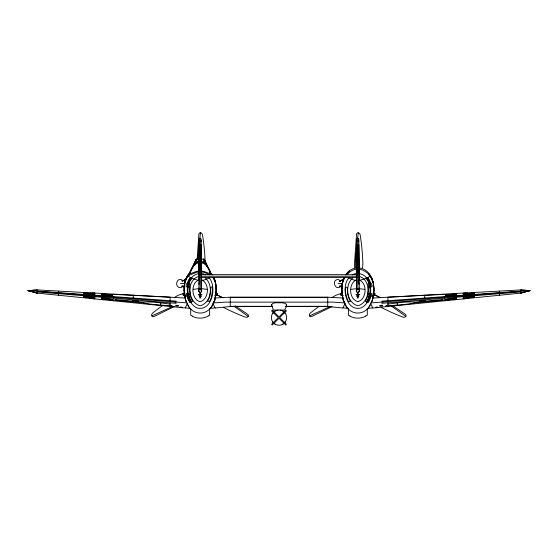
<?xml version="1.0" encoding="UTF-8"?>
<svg xmlns="http://www.w3.org/2000/svg" width="558" height="558" viewBox="0 0 558 558"><rect width="100%" height="100%" fill="white"/><g stroke="black" fill="none" stroke-linecap="round" stroke-linejoin="round"><path stroke-width="0.84" d="M215.13 307.849L210.324 308.421M372.793 307.849L368.015 308.4M356.806 275.199L356.806 244.829M199.06 273.566L199.457 244.829M201.375 279.649L201.229 277.556L356.764 277.556L356.625 279.649M356.82 244.829L356.806 273.566M215.179 298.035L215.13 298.718L215.186 297.979L230.259 297.191L327.741 297.191L342.87 298.021L342.87 298.718L342.821 298.042M372.842 298.035L520.677 289.923L529.702 290.641L520.677 293.117L372.793 308.037L370.693 303.657L372.598 299.744M209.292 277.989L204.061 280.06L201.159 280.597L201.431 288.953L198.899 288.967L199.157 239.452L199.904 238.231L200.88 238.559L201.18 239.452L201.64 290.202L201.173 291.932L200.169 292.741L198.829 291.227L198.927 288.012M359.073 288.012L359.087 288.974L356.569 288.967L356.82 239.452L357.12 238.559L358.096 238.231L358.843 239.452L359.303 290.202L358.843 291.932L357.831 292.741L356.827 291.932L356.36 290.202L356.841 280.597L353.939 280.06L348.708 277.989M199.039 284.35L199.457 280.06M356.778 277.807L356.799 274.675L201.215 274.675L201.208 277.807M197.134 259.596L198.871 234.269A1.709 1.479 90 0 1 200.461 232.749L200.664 232.784A2.825 2.448 -90 0 1 202.54 235.037A195.984 169.723 -90 0 1 205.17 262.274M184.335 286.903L184.377 286.54L182.096 286.212L184.335 286.903L182.368 286.254L183.442 285.884M341.998 286.903L342.04 286.54L339.759 286.212L341.998 286.903L340.038 286.254L341.105 285.884M271.516 304.689C273.294 301.864 278.065 303.05 280.988 302.757C286.212 303.092 288.598 303.761 284.587 310.053L273.413 310.053L271.516 304.689L271.941 305.191M342.096 286.54L342.445 282.773L343.986 278.33M357.518 298.07L357.518 293.606L357.831 293.864M189.95 272.499C182.578 280.025 183.268 292.406 186.233 301.641M180.401 283.548L184.684 283.548L184.377 286.54L184.775 282.773L186.323 278.33L188.116 275.582M184.154 289.065C184.3 283.736 185.347 278.247 188.841 274.034M341.824 289.065L342.445 282.592L343.986 278.024M197.839 259.596L199.45 243.135M199.952 237.938L200.461 232.749M341.782 289.714L343.058 299.109M355.334 261.325L356.855 245.736M357.622 237.938L358.334 232.784A2.825 2.448 -90 0 1 360.203 235.037A195.984 169.723 -90 0 1 362.86 263.062A19.16 16.594 -90 0 1 362.477 267.917M189.343 286.861L189.915 283.708L189.057 283.708L189.915 281.288L192.085 278.058L191.478 278.058L189.56 281.037L188.137 286.861L189.797 286.958L189.622 290.202L190.571 296.954L192.712 301.376L190.871 301.376L190.097 300.127M342.214 288.946L342.368 287.412M184.698 283.973L184.049 290.202L185.354 298.976M211.105 274.013L210.708 272.806A27.963 25.026 0 0 0 203.321 262.267L203.405 261.437A59.866 1.981 -90 0 1 203.761 259.337L203.935 259.017L204.793 260.586M342.04 286.54L342.347 283.548L338.064 283.548M215.66 293.717L215.66 292.601L217.39 293.682L217.132 295.189L215.137 295.614L215.528 294.498M195.516 263.25C194.944 261.618 197.448 257.168 195.495 260.642M369.215 296.472C368.803 298.321 368.196 301.815 366.25 302.31L368.685 297.665L368.817 296.668L368.036 296.668L368.468 293.515L369.689 293.515M214.983 298.976C216.476 291.939 216.881 284.399 214 277.647M369.243 296.514L370.142 290.202L369.717 286.958M372.646 298.976C376.378 287.6 372.8 268.893 358.292 267.819M184.635 292.657L184.977 295.175M214.942 299.109L216.218 289.714M372.73 298.279L373.93 290.202L373.525 289.714M214.935 299.744L211.789 306.607M195.488 260.67L195.314 261.716L196.004 260.063M343.261 280.36L343.435 279.753L339.759 280.89M194.763 262.86L194.902 261.841L192.58 267.045M189.608 273.755L190.676 271.439M189.706 273.329C191.575 269.109 194.33 262.469 199.743 262.797M199.764 259.163L196.437 259.058A59.866 1.981 -90 0 0 196.039 259.854L188.911 275.338L196.402 272.297L199.415 271.92M189.42 273.839L189.574 273.308M373.023 295.175L373.365 292.657M196.486 259.114L196.576 259.337A59.866 1.981 90 0 1 196.925 261.437L197.016 262.267A27.963 25.026 0 0 0 189.622 272.806L188.513 276.28L191.422 278.149M191.931 268.858L192.203 267.979M186.128 278.568L185.807 279.244M343.47 279.244L343.874 278.303L343.714 278.798M185.688 279.976L182.096 280.89C191.499 278.177 180.332 281.113 183.017 280.932M343.435 279.753L340.038 280.848L343.351 279.976M184.775 282.592L185.493 280.528M342.445 282.592L342.856 281.406M343.344 280.011L342.975 281.058M185.765 279.753L181.769 280.981M191.966 268.328L194.881 261.967L194.533 264.332L191.54 268.635L189.35 274.069L196.458 271.425L199.318 271.076M184.775 283.136L186.323 278.965L188.576 275.722M370.693 303.657L369.452 306.607M188.332 286.917L187.858 290.202L188.757 296.514M185.402 299.744L187.307 303.657L185.207 308.002L37.323 293.124L28.298 290.641L37.323 289.923L185.158 298.021M343.065 299.744L344.97 303.657L342.87 308.002L327.741 306.516L327.741 297.156M190.557 271.362L189.769 272.946M192.447 267.533L194.337 263.697M212.933 303.894C208.099 316.1 192.238 316.1 187.404 303.894M213.707 302.331L214.83 300.065L216.281 290.202L215.632 283.973M370.596 303.894C365.762 316.1 349.901 316.1 345.067 303.894M371.37 302.331L372.493 300.065L373.951 290.202L373.302 283.973M214.105 301.641L214.83 300.19M371.767 301.641L372.493 300.19M367.903 300.127L367.129 301.376L365.281 301.348L367.429 296.954L368.378 290.202L368.203 286.958L369.863 286.861L368.44 281.037L366.522 278.058L365.915 278.058L368.085 281.288L368.943 283.708L368.085 283.708L368.657 286.861M198.92 288.437L198.634 291.374L200.169 293.096L201.703 291.374L201.41 288.235M356.583 288.437L356.297 291.374L357.831 293.096L359.366 291.374L359.08 288.235M345.681 274.913C347.92 271.035 352.161 268.279 356.625 267.938M346.462 274.111L349.733 271.028M187.99 275.582L188.82 274.278M348.883 277.724C340.812 287.035 346.044 312.278 361.298 307.863C374.041 301.432 374.516 275.785 358.564 273.476M344 277.647C340.973 285.222 341.238 294.052 343.895 301.641M344.886 277.668C340.687 283.869 341.677 292.036 343.017 298.976M272.367 313.756L275.171 310.952L278.044 310.053M284.706 322.629L285.633 321.422M286.484 304.689L286.059 305.191M209.627 309.285L211.796 306.593M367.29 309.285L369.466 306.593M235.239 305.93L247.654 314.28A1.709 1.479 30 0 1 248.177 316.421L248.045 316.574A2.825 2.448 30 0 1 245.157 317.077A195.984 169.723 30 0 1 223.73 307.535M392.183 305.442L405.324 314.28A1.709 1.479 30 0 1 405.84 316.421L405.708 316.574A2.825 2.448 30 0 1 402.827 317.077A195.984 169.723 30 0 1 381.393 307.535M346.783 274.927C349.322 271.781 352.956 269.298 357.106 269.158M213.163 302.917L225.16 302.136L332.84 302.136L344.837 302.917M195.523 263.243L196.974 261.855L199.366 261.855M189.197 274.076L190.062 273.239M352.802 277.891C344.279 285.075 346.574 302.708 357.831 305.791C370.212 302.708 372.13 280.095 359.317 276.454M200.88 295.468L201.919 294.324L200.169 295.482L198.355 294.373L199.457 295.468M358.543 295.468L359.589 294.324L357.831 295.482L356.018 294.373L357.12 295.468M200.169 293.864L200.482 293.606L200.482 298.07M200.482 293.675L199.855 293.606L199.855 298.07M282.829 324.226L284.42 323.005M340.882 286.366C334.633 291.827 330.95 278.1 339.097 279.704M471.44 296.089L472.814 295.21L471.44 294.575M184.677 292.601L182.947 293.682L183.205 295.189L185.193 295.614M183.191 293.682L184.342 292.964M183.429 293.682L184.586 292.964M342.584 292.601L340.854 293.682L341.112 295.189L343.107 295.614M341.098 293.682L342.249 292.964M342.493 292.964L341.343 293.682A19.16 16.594 -30 0 0 333.412 296.654A195.984 169.723 -30 0 0 332.08 297.484M355.997 279.99C348.101 283.959 349.022 299.66 357.964 301.662C367.004 299.255 367.701 282.104 358.396 279.767M174.438 306.516L153.973 316.526A1.709 1.479 -30 0 1 151.86 315.905L151.79 315.709A2.825 2.448 -30 0 1 152.801 312.961A195.984 169.723 -30 0 1 162.099 305.826M332.101 306.516L311.636 316.526A1.709 1.479 -30 0 1 309.53 315.905L309.453 315.709A2.825 2.448 -30 0 1 310.464 312.961A195.984 169.723 -30 0 1 319.134 306.286M352.503 274.843L354.497 273.88L357.099 273.476M208.141 316.142C203.258 318.827 197.079 318.827 192.196 316.142M365.804 316.142C360.921 318.827 354.742 318.827 349.859 316.142M86.56 294.575L85.186 295.21L86.56 296.089M151.86 315.905L172.457 306.558M309.53 315.905L330.127 306.558M366.578 278.149C375.109 276.105 361.737 268.593 358.557 269.158M182.389 287C173.671 290.537 175.707 275.059 183.219 280.73M366.174 278.323L358.829 280.597M370.407 275.582L369.424 275.722L371.677 278.965L373.225 283.136M339.431 280.981L343.4 279.83L339.564 280.946M520.677 293.124L529.702 290.641L520.677 289.923L520.677 293.124L529.702 290.641M528.642 290.502L530.086 290.606L528.642 290.99M214.893 295.614L216.888 295.189L217.146 293.682L215.416 292.601M372.737 295.475L374.062 295.189M372.981 295.475L374.551 295.189M372.807 295.614L374.795 295.189L375.053 293.682L373.323 292.601M198.683 276.454C185.87 280.095 187.788 302.708 200.169 305.791C211.426 302.708 213.721 285.075 205.198 277.891M199.604 279.767C190.264 282.111 190.996 299.43 200.169 301.69C208.985 299.388 209.857 283.994 202.003 279.99M199.436 273.476C183.484 275.785 183.959 301.432 196.702 307.863C211.956 312.278 217.188 287.035 209.117 277.724M387.929 304.082L397.289 302.882A14.389 1.249 -5.4 0 1 414.789 302.094L443.171 299.479L443.171 300.162L414.761 302.799A14.543 1.262 -5.4 0 1 397.282 305.087L387.929 305.735M193.214 289.337L198.767 288.702M350.884 289.337L356.429 288.702M530.1 290.606L370.826 302.917M465.644 296.556L463.203 296.786L463.203 297.756L474.272 296.71L465.874 297.268L465.874 296.542M387.929 305.54L385.815 305.735L385.815 306.286L387.929 306.084M520.677 291.946L381.77 303.329L382.83 302.136L381.77 301.153L520.677 291.102M28.298 290.641L37.323 289.923L37.323 293.124L28.298 290.641L37.323 293.124M29.344 290.99L27.914 290.606L29.344 290.502M465.644 295.001L463.203 295.147L463.203 294.219L474.272 293.557L465.874 294.282L465.874 294.987M199.457 240.617L199.157 241.314M201.159 240.617L201.18 241.314M356.82 240.617L356.82 241.314M358.543 240.617L358.843 241.314M201.18 266.668L201.194 244.829M358.543 244.829L358.94 273.566M201.389 259.163L203.9 259.058A59.866 1.981 90 0 1 204.298 259.854L211.133 274.076M200.964 261.855L203.363 261.855C205.435 265.245 205.03 260.161 203.83 259.163M197.016 262.267L199.38 262.267M200.957 262.267L203.321 262.267M201.445 262.797C206.327 263.118 208.866 269.333 210.631 273.329M187.593 275.582L188.66 275.582M201.312 276.252L356.667 276.252M198.962 279.649L199.157 244.829M359.038 279.649L358.843 244.829M339.376 280.932L340.68 280.932M184.475 289.714L184.07 290.202L185.27 298.279M188.311 293.515L189.532 293.515L189.964 296.668L189.183 296.668L189.315 297.665L191.75 302.31L190.996 302.115L188.785 296.472M200.482 296.451L199.855 296.451M358.152 296.451L357.518 296.451M199.848 296.71L200.482 296.71M357.518 296.71L358.152 296.71M199.855 296.884L200.482 296.884M357.518 296.884L358.152 296.884M230.259 297.358L327.741 297.358M230.259 306.314L272.199 306.314M285.801 306.314L327.741 306.314M230.259 306.475L272.778 306.475M285.201 306.475L327.741 306.475M92.356 295.001L94.797 295.147L94.797 294.219L83.728 293.557L92.126 294.282L92.126 294.987M187.174 302.917L27.9 290.606M37.323 291.102L176.23 301.153L175.17 302.136L176.23 303.329L37.323 291.946M199.171 280.597L191.826 278.323M170.071 304.082L160.711 302.882A14.389 1.249 5.4 0 0 143.211 302.094L114.829 299.479L114.829 300.162L143.239 302.799A14.543 1.262 5.4 0 0 160.718 305.087L170.071 305.735M347.676 308.421L342.87 307.849M190.006 308.421L185.207 307.849M359.233 288.702L364.786 289.337M201.571 288.702L207.116 289.337M92.356 296.556L94.797 296.786L94.797 297.756L83.728 296.71L92.126 297.268L92.126 296.542M170.071 305.54L172.185 305.735L172.185 306.286L170.071 306.084M201.019 271.076L203.879 271.425L210.987 274.069L210.617 273.008M200.922 271.92L203.928 272.297L209.871 274.794M279.956 310.053L282.829 310.952L285.633 313.756M200.901 273.476L203.503 273.88L205.497 274.843M183.938 295.189L185.263 295.475M183.449 295.189L185.019 295.475M373.658 292.964L374.809 293.682M373.414 292.964L374.571 293.682M215.751 292.964L216.902 293.682M215.507 292.964L216.657 293.682M391.695 306.293L405.84 316.421M234.025 306.293L248.177 316.421M273.58 323.005L275.171 324.226M357.518 293.675L358.152 293.606L358.152 298.07M209.885 272.527L211.538 274.111M209.843 271.983L212.319 274.913M346.204 306.593L348.373 309.285M188.534 306.593L190.71 309.285M272.367 321.422L273.294 322.629M213.114 277.668L215.555 283.136M369.18 274.278L370.01 275.582M369.159 274.034L371.677 278.024L373.225 282.543M358.543 280.06L358.961 284.35M369.884 275.582L371.677 278.33L373.225 282.773M346.211 306.607L344.97 303.657M188.548 306.607L187.307 303.657M343.17 300.065L344.293 302.331M209.515 271.097L210.917 273.839L208.797 268.635L205.797 264.332L205.442 261.855L207.75 267.045M185.507 300.065L186.63 302.331M213.03 303.657L215.13 308.037L230.259 306.516L230.259 297.156M208.678 269.096L205.449 261.967L205.49 262.609M215.548 282.299L216.176 289.065M373.107 281.999L373.846 289.065M215.555 282.543L214.014 278.024M372.158 279.405L371.795 278.316L372.144 279.084M214.439 279.244L214.132 278.316L214.635 279.565M214.014 278.33L215.555 282.773L215.904 286.54M342.473 294.498L342.863 295.614L340.868 295.189L340.61 293.682L342.34 292.601L342.34 293.717M204.842 260.649L204.995 261.521M373.065 285.117L373.218 286.645M215.632 287.412L215.786 288.946M373.755 288.067L373.651 287.014M216.086 288.067L215.988 287.014M201.18 244.829L201.194 275.199M499.466 291.088L499.466 292.518M499.466 293.829L499.466 295.252M467.185 292.852L467.185 294.889M453.298 293.613L453.298 295.907M444.712 294.345L387.929 297.156L387.929 300.699M444.712 298.244L444.712 300.79M424.778 295.147L424.778 298M414.761 302.101L414.761 302.799M397.289 302.882L397.289 305.087M387.929 302.834L387.929 306.516M367.29 308.693L367.29 315.214A20.841 20.841 0 0 1 365.804 315.898M357.831 238.189L357.831 290.202M348.373 308.693L348.373 315.214A20.841 20.841 0 0 0 349.859 315.898M209.627 308.693L209.627 315.214A20.841 20.841 0 0 1 208.141 315.898M200.169 238.189L200.169 290.202M190.71 308.693L190.71 315.214A20.841 20.841 0 0 0 192.196 315.898M170.071 300.699L170.071 297.156L113.288 294.345M170.071 302.834L170.071 306.516M160.711 302.882L160.711 305.087M143.239 302.101L143.239 302.799M133.222 295.147L133.222 298M113.288 298.244L113.288 300.79M104.702 293.613L104.702 295.907M90.814 292.852L90.814 294.889M58.534 291.088L58.534 292.518M58.534 293.829L58.534 295.252M174.417 297.484A195.984 169.723 -30 0 1 175.742 296.654A19.16 16.594 -30 0 1 183.652 293.661M221.659 297.428A33.438 28.507 43.3 0 0 217.09 295.043A32.95 28.535 30 0 1 222.963 297.77M355.369 267.742A33.438 28.123 -77.7 0 1 355.648 261.353M358.124 232.749A1.709 1.479 90 0 0 356.541 234.269L354.679 261.325A32.95 28.535 -90 0 0 354.783 267.784M374.753 295.043A33.438 28.507 43.3 0 1 379.321 297.428M374.781 295.029A32.95 28.535 30 0 1 380.626 297.77M284.866 312.661A7.666 7.666 0 0 1 284.866 322.517M283.924 323.459A7.666 7.666 0 0 1 274.076 323.459M273.134 322.517A7.666 7.666 0 0 1 273.134 312.661M273.58 312.173A7.666 7.666 0 0 1 276.377 310.387M281.623 310.387A7.666 7.666 0 0 1 284.42 312.173M199.973 268.621L199.973 269.905L200.364 269.905L200.245 253.918L199.973 268.621M357.636 268.621L357.636 269.905L358.027 269.905L357.908 253.918L357.636 268.621M347.501 287.405C347.097 291.994 347.843 296.696 350.026 300.755C351.296 301.892 348.255 301.836 348.101 300.755C346.741 298.565 342.814 285.145 347.501 287.405M210.499 287.286L210.715 290.202L209.759 296.954L207.639 301.39L209.501 301.348L211.37 297.86L212.479 290.202L212.047 286.958L210.499 287.286M187.537 284.106L187.265 286.861L186.058 286.861L186.379 283.708L187.216 283.708L188.444 280.255L189.88 278.058L190.39 278.058L188.806 280.507L187.537 284.106M369.954 297.623L367.882 302.31L368.371 302.31L370.247 298.537L370.519 296.668L371.307 296.668L371.774 293.515L370.568 293.515L369.954 297.623M199.255 296.361L201.11 296.41L199.255 296.361M356.918 296.361L358.78 296.41L356.918 296.361M272.276 310.192L271.606 310.862L278.33 317.593L271.606 324.317L272.276 324.986L279 318.255L285.724 324.986L286.394 324.317L279.67 317.593L286.394 310.862L285.724 310.192L279 316.923L272.276 310.192M419.623 301.118L425.573 300.623L419.623 301.118M132.532 300.567L138.482 301.194L132.532 300.567M456.451 298.83L445.389 300.092L453.78 299.262L453.78 299.786L456.451 299.52L456.451 298.83M474.272 297.065L463.203 298.16L463.203 298.851L465.874 298.586L465.874 298.063L474.272 297.065M377.871 307.521L375.757 307.73L375.757 307.221L377.871 307.026L377.871 307.521M456.451 297.421L453.78 297.672L453.78 298.411L445.389 299.437L456.451 298.391L456.451 297.421M382.279 305.226L379.782 305.456L379.782 306.209L382.279 305.972L382.279 305.226M456.451 294.624L445.389 295.517L453.78 295.015L453.78 295.719L456.451 295.559L456.451 294.624M456.451 293.501L453.78 293.647L453.78 294.178L445.389 294.819L456.451 294.199L456.451 293.501M465.874 292.971L463.203 293.117L463.203 293.815L474.272 293.194L465.874 293.494L465.874 292.971M368.12 278.058L367.61 278.058C369.563 280.555 370.686 283.687 370.735 286.861L371.942 286.861L371.621 283.708L370.784 283.708L369.556 280.255L368.12 278.058M187.432 293.515L186.226 293.515L186.693 296.668L187.481 296.668L187.753 298.537L189.629 302.31L190.118 302.31L188.137 298.328L187.432 293.515M94.797 293.117L92.126 292.971L92.126 293.494L83.728 293.027L94.797 293.815L94.797 293.117M104.22 293.647L101.549 293.501L101.549 294.199L112.611 294.819L104.22 294.178L104.22 293.647M112.611 295.294L101.549 294.624L101.549 295.559L104.22 295.719L104.22 295.015L112.611 295.294M104.22 297.672L101.549 297.421L101.549 298.391L112.611 299.437L104.22 298.411L104.22 297.672M178.218 305.456L175.721 305.226L175.721 305.972L178.218 306.209L178.218 305.456M182.243 307.221L180.129 307.026L180.129 307.521L182.243 307.73L182.243 307.221M94.797 298.16L83.728 297.065L92.126 298.063L92.126 298.586L94.797 298.851L94.797 298.16M112.611 299.932L101.549 298.83L101.549 299.52L104.22 299.786L104.22 299.262L112.611 299.932M339.564 286.149L341.998 286.861L339.564 286.149M181.901 286.149L184.335 286.861L181.901 286.149"/></g></svg>
